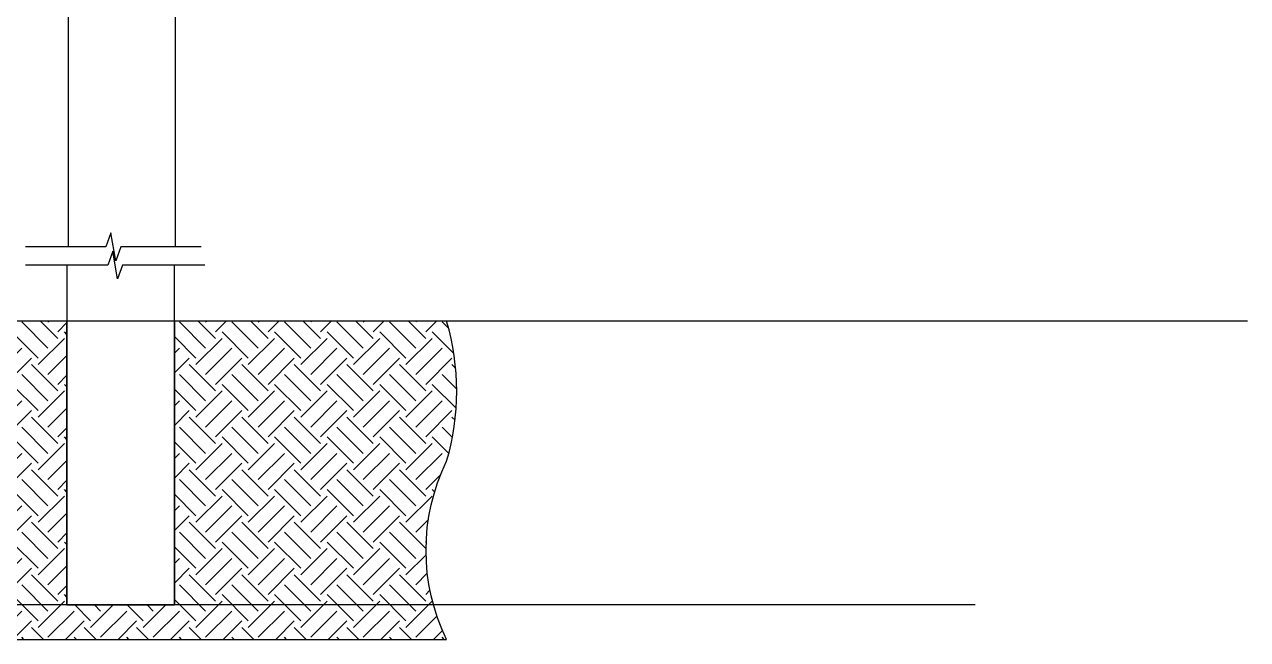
# Model space of a CAD drawing. Header units: millimetres. Extents: x -1471591 to 944464, y -468930 to 547002.
# Drawn here: x -856953 to -853250, y 28693 to 30555 of the extents above; entities that cross this region are included whole.
import ezdxf

# ---------------------------------------------------------------- set-up
doc = ezdxf.new("R2010")
doc.units = ezdxf.units.MM
doc.header["$LTSCALE"] = 10
for name, color, linetype in [('DIM_SYMB', 3, 'Continuous'), ('PUB_DIM', 3, 'Continuous'), ('ZJ', 251, 'Continuous')]:
    doc.layers.add(name, color=color, linetype=linetype)

msp = doc.modelspace()

# ---------------------------------------------------------------- hatches: boundary and pattern name
h = msp.add_hatch()
h.set_pattern_fill('土壤', color=256, scale=30, angle=45)
h.set_pattern_definition([(45, (-2176100.768708475, -1898974.125846247), (0, 159.0990257669732), [112.5, -112.5]), (45, (-2176130.599775806, -1898944.294778916), (0, 159.0990257669732), [112.5, -112.5]), (45, (-2176160.430843138, -1898914.463711584), (0, 159.0990257669732), [112.5, -112.5]), (135, (-2176160.430843138, -1898894.576333363), (-159.0990257669732, 2.842170943040401e-14), [112.5, -112.5]), (135, (-2176130.599775806, -1898864.745266032), (-159.0990257669732, 2.842170943040401e-14), [112.5, -112.5]), (135, (-2176100.768708475, -1898834.914198701), (-159.0990257669732, 2.842170943040401e-14), [112.5, -112.5])])
edge = h.paths.add_edge_path()
edge.add_line((-856823.776855199, 29656.74971029209), (-857360.3326881119, 29656.74971029209))
edge.add_arc((-858157.6122395344, 29438.77461976546), 826.5396682594758, -15.290912396395186, 15.290912396395186, ccw=False)
edge.add_arc((-856724.2521935137, 28956.91944089765), 688.6443905466099, 157.4687210052352, 202.5312789947648)
edge.add_line((-857360.3326881119, 28693.03935255646), (-855674.3502183232, 28693.03935255646))
edge.add_arc((-855123.0746136619, 28962.7586202228), 613.7208450469742, 153.9291642894453, 206.0708357105547, ccw=False)
edge.add_arc((-856394.9020618749, 29444.61379909061), 751.1302177831844, 343.5951725134528, 376.4048274865471)
edge.add_line((-855674.3502183232, 29656.74971029209), (-856498.7770061068, 29656.74971029209))
edge.add_line((-856498.7770061068, 29656.74971029209), (-856498.7774759295, 28797.43090269342))
edge.add_line((-856498.7774759295, 28797.43090269342), (-856823.7774759295, 28797.43090269342))
edge.add_line((-856823.7774759295, 28797.43090269342), (-856823.776855199, 29656.74971029209))

# ---------------------------------------------------------------- linework, layer by layer
msp.add_lwpolyline([(-856823.776855199, 29656.74971029209), (-857360.3326881119, 29656.74971029209, -0.1342360577363548), (-857360.3326881119, 29220.79952923884, 0.1991961435164959), (-857360.3326881119, 28693.03935255646), (-855674.3502183232, 28693.03935255646, -0.2315193902383781), (-855674.3502183232, 29232.47788788914, 0.1441452041679851), (-855674.3502183232, 29656.74971029209), (-856498.7770061068, 29656.74971029209), (-856498.7774759295, 28797.43090269342), (-856823.7774759295, 28797.43090269342), (-856823.776855199, 29656.74971029209)], format="xyb")
at = {"layer": 'DIM_SYMB', "linetype": 'Continuous'}
for points in [[(-856417.7654918024, 29881.58846267127), (-856660.9504597309, 29881.58846267127), (-856676.2372095701, 29839.58846267127), (-856691.0486759497, 29923.58846267127), (-856705.9504597309, 29881.58846267127), (-856949.1354276595, 29881.58846267127)], [(-856406.582752844, 29826.27338671405), (-856655.3590902517, 29826.27338671405), (-856670.6458400909, 29784.27338671405), (-856685.4573064705, 29868.27338671405), (-856700.3590902517, 29826.27338671405), (-856949.1354276595, 29826.27338671405)]]:
    msp.add_lwpolyline(points, dxfattribs=at)
at = {"layer": 'PUB_DIM'}
for p, q in [((-853249.6411257886, 29656.74971029209), (-858464.579150464, 29656.74971029209)), ((-854074.0683833949, 28797.43090269342), (-859289.0064080703, 28797.43090269342))]:
    msp.add_line(p, q, dxfattribs=at)
at = {"layer": 'ZJ', "color": 1, "linetype": 'Continuous'}
for points in [[(-856494.7768751184, 29881.58846267127), (-856494.7756070817, 33792.39428540668), (-856819.7756070817, 33792.39428817644), (-856819.7768751184, 29881.58845990151)], [(-856823.7769134218, 29826.27338671405), (-856823.7774759295, 28797.43090269342), (-856498.7774759295, 28797.43090269342), (-856498.7769134218, 29826.27338671405)]]:
    msp.add_lwpolyline(points, dxfattribs=at)

doc.saveas('drawing.dxf')
